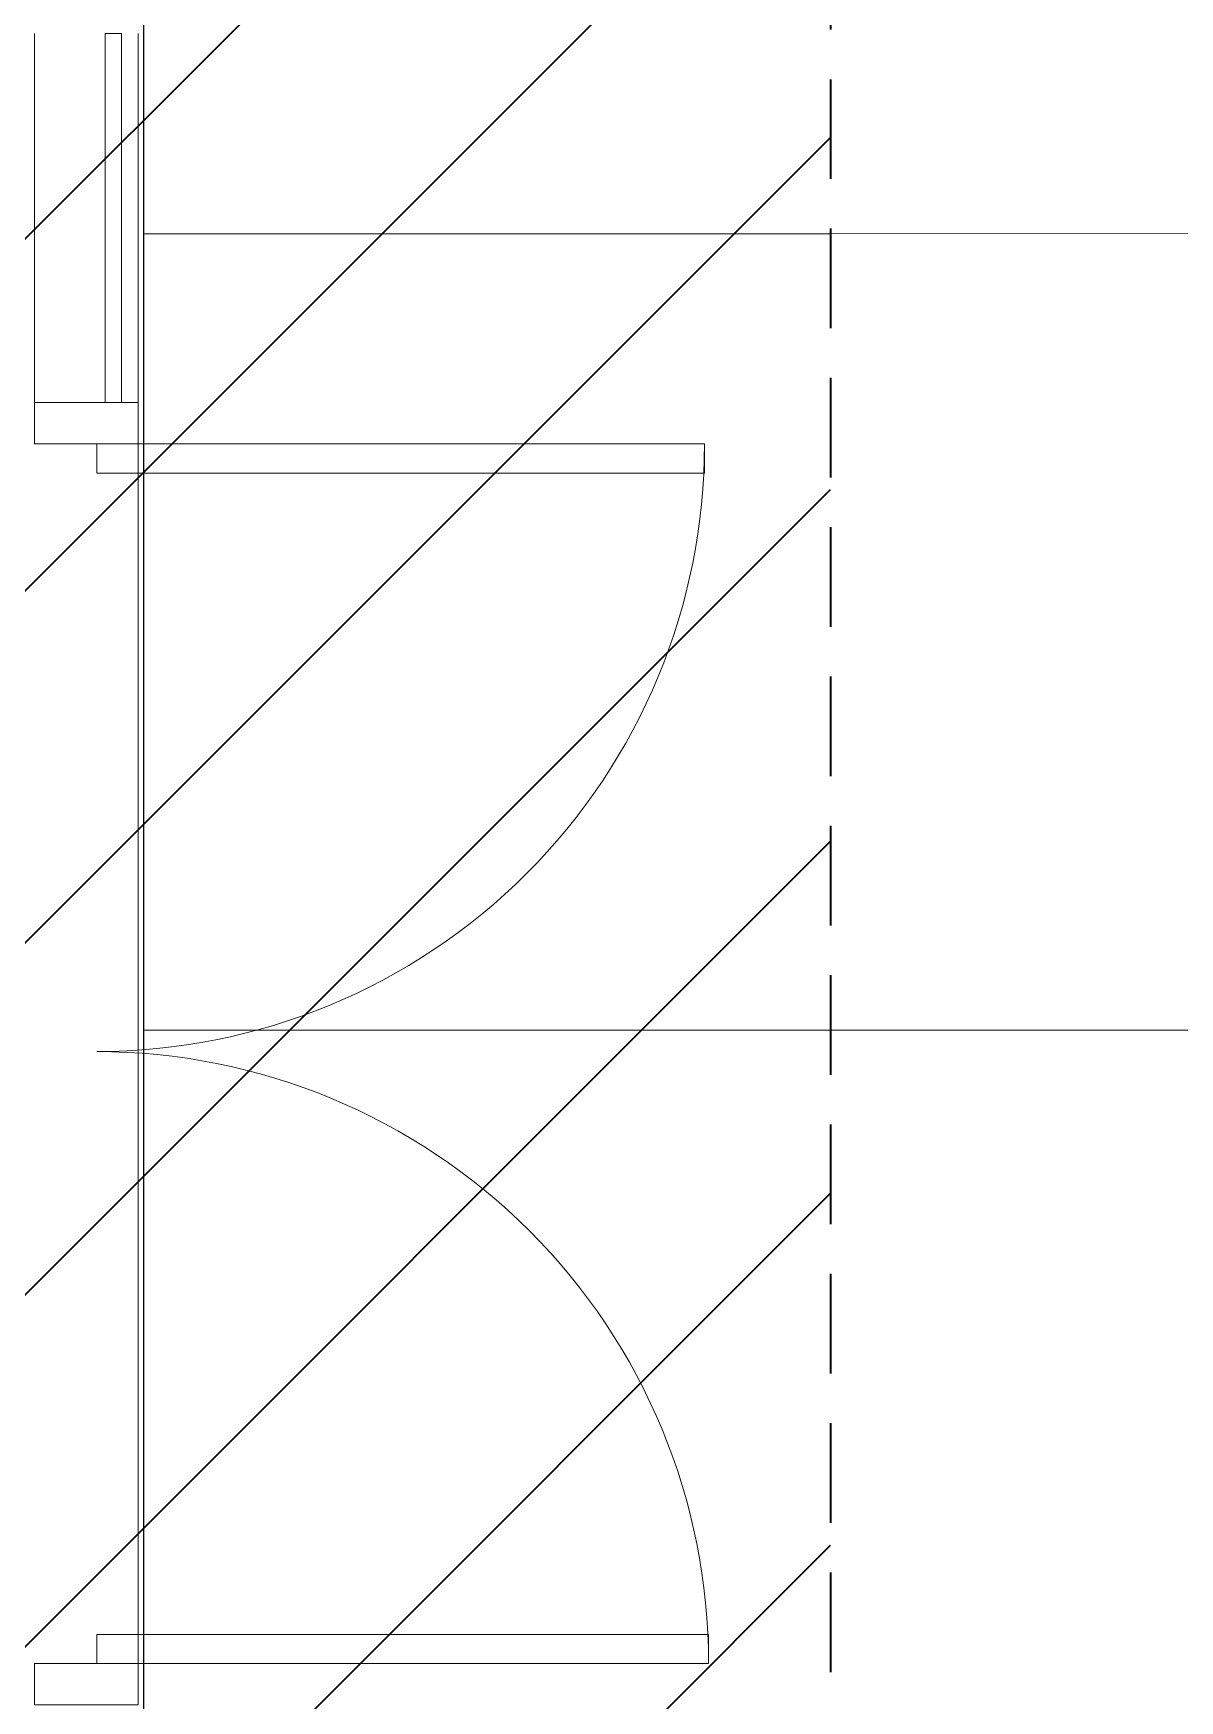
# Model space of a CAD drawing. Header units: inches. Extents: x 3268 to 7018, y 976 to 6708.
# Drawn here: x 6004.8 to 6073.9, y 2736.2 to 2836.6 of the extents above; entities that cross this region are included whole.
import ezdxf

# ---------------------------------------------------------------- set-up
doc = ezdxf.new("R2010")
doc.units = ezdxf.units.IN
doc.header["$MEASUREMENT"] = 0
doc.linetypes.add('IMPORT-DASHED _2_', pattern=[8.999999999999996, 5.999999999999998, -2.999999999999999])
for name, color, linetype, lineweight in [('A-DOOR', 31, 'Continuous', 9), ('A-FLOR', 192, 'Continuous', 9), ('A-GLAZ-CURT', 52, 'Continuous', 9), ('A-GLAZ-CWMG', 51, 'Continuous', 9), ('C-BLDG', 3, 'Continuous', 25), ('C-ESMT-STBK', 4, 'IMPORT-DASHED _2_', 35), ('L-PVMT-CONC-HATC', 252, 'Continuous', 15), ('site_dwg', 8, 'Continuous', 9)]:
    doc.layers.add(name, color=color, linetype=linetype, lineweight=lineweight)

# ---------------------------------------------------------------- blocks, each defined once
blk = doc.blocks.new('System Panel - GLA-01 - Insulated Glass - Clear-9995054-Overall Retail Plan Opt 2')
at = {"layer": 'A-GLAZ-CURT'}
for p, q in [((9.875000000000908, 1.999999999999545), (-12.37499999999727, 1.999999999999545)), ((-12.37499999999727, 1.999999999999545), (-12.37499999999727, 1.000000000000455)), ((9.875000000000908, 1.000000000000455), (9.875000000000908, 1.999999999999545)), ((-12.37499999999727, 1.000000000000455), (9.875000000000908, 1.000000000000455))]:
    blk.add_line(p, q, dxfattribs=at)
blk = doc.blocks.new('Rectangular Mullion - 2_5_ x 6_ rectangular-9994833-Overall Retail Plan Opt 2')
at = {"layer": 'A-GLAZ-CWMG'}
for p, q in [((-1.250000000000909, 3.250000000000454), (1.250000000000909, 3.250000000000454)), ((-1.250000000000909, -3), (-1.250000000000909, 3.250000000000454)), ((1.250000000000909, 3.250000000000454), (1.250000000000909, -3)), ((1.250000000000909, -3), (-1.250000000000909, -3))]:
    blk.add_line(p, q, dxfattribs=at)
blk = doc.blocks.new('Rectangular Mullion - 2_5_ x 6_ rectangular-7889387-Overall Retail Plan Opt 2')
at = {"layer": 'A-GLAZ-CWMG'}
for p, q in [((-1.250000000000909, 3.250000000000454), (1.250000000000909, 3.250000000000454)), ((-1.250000000000909, -3), (-1.250000000000909, 3.250000000000454)), ((1.250000000000909, 3.250000000000454), (1.250000000000909, -3)), ((1.250000000000909, -3), (-1.250000000000909, -3))]:
    blk.add_line(p, q, dxfattribs=at)
blk = doc.blocks.new('Rectangular Mullion - 2_5_ x 6_ rectangular-9994828-Overall Retail Plan Opt 2')
at = {"layer": 'A-GLAZ-CWMG'}
for p, q in [((6004.876172864579, 2814.398582565566), (6004.876172864579, 2836.648582565563)), ((6011.126172864579, 2814.398582565566), (6011.126172864579, 2836.648582565563))]:
    blk.add_line(p, q, dxfattribs=at)
blk = doc.blocks.new('Curtain Wall-Ext Dbl Door-Framed - SEE ELEV-9995110-Overall Retail Plan Opt 2')
at = {"layer": 'A-DOOR'}
for p, q in [((34.99999999999693, 37.37499999999721), (36.74999999999732, 37.37499999999721)), ((34.99999999999693, 0.4999999999997903), (34.99999999999693, 37.37499999999721)), ((36.74999999999716, 0.4999999999983222), (36.74999999999716, 37.37499999999721)), ((-34.99999999999702, 37.12499999999719), (-36.74999999999707, 37.12499999999719)), ((-36.74999999999702, 0.4999999999999902), (-36.74999999999702, 37.1249999999972)), ((-34.99999999999702, 0.4999999999999875), (-34.99999999999702, 37.12499999999719)), ((-34.99999999999702, 0.4999999999999875), (-36.74999999999708, 0.4999999999999875)), ((34.99999999999693, 0.4999999999997903), (36.7499999999972, 0.4999999999997903))]:
    blk.add_line(p, q, dxfattribs=at)
for centre, radius, start, end in [((36.74999999999734, 0.4999999999998756), 36.87499999999731, 89.99999999999984, 179.9999999999999), ((-36.74999999999708, 0.50000000000011), 36.62499999999712, 359.9999999999991, 90)]:
    blk.add_arc(centre, radius, start, end, dxfattribs=at)
blk = doc.blocks.new('site_dwg-12440225-Overall Retail Plan Opt 2')
at = {"layer": 'C-ESMT-STBK'}
h = blk.add_hatch(dxfattribs=at)
h.set_pattern_fill('FP_236', color=43, style=0, pattern_type=2)
h.set_pattern_definition([(41.19300000000002, (24349227.445, 9821790.73), (-9.878962955707756, 11.2874306606842), [])])
h.paths.add_polyline_path([(24340754.41764874, 9814238.256800799), (24341007.28369483, 9818038.207201697), (24340597.61508091, 9818336.289935663), (24339080.54507963, 9818175.041572), (24339041.04656363, 9818170.586227996), (24338991.68861391, 9818164.27902802), (24338951.70183868, 9818158.637384389), (24338912.96937073, 9818152.689061128), (24338874.36010189, 9818146.280125272), (24338835.87236292, 9818139.411975248), (24338797.50579851, 9818132.085986648), (24338766.50818425, 9818125.853604812), (24338766.89231019, 9818124.002092425), (24338807.18576453, 9818132.259389622), (24338846.06993594, 9818139.731584428), (24338885.04424, 9818146.727429258), (24338924.10287013, 9818153.245822722), (24338956.51865115, 9818158.316607647), (24338953.32382087, 9818110.342748318), (24338969.07279708, 9818112.710400388), (24339007.86497075, 9818118.055290567), (24339046.71994471, 9818122.92269113), (24339092.45343486, 9818128.037917001), (24340292.99008468, 9818255.650188034), (24340584.31472673, 9818286.605874758), (24340934.68922023, 9818031.666679043), (24340687.3560084, 9814314.861073798), (24339595.34670922, 9814726.863514047), (24339587.50957331, 9814715.68687136), (24338715.45843181, 9815327.180653278), (24338691.60180446, 9815293.158049863), (24339013.48739237, 9815068.288049085), (24339549.36884944, 9814692.907733086), (24340725.61240819, 9814249.124683892)])
h.paths.add_polyline_path([(24338722.46981283, 9815337.179779818), (24338763.80719084, 9815396.132170605), (24338658.92817304, 9815468.79891386), (24338617.74228099, 9815409.741564125), (24338722.19139668, 9815337.372683933)])
at = {"layer": 'C-BLDG', "color": 213, "flags": 128}
blk.add_lwpolyline([(24340789.56913204, 9815291.869663587), (24340790.4189605, 9815304.641421163), (24340791.6854041, 9815323.674333328), (24340785.20804506, 9815324.230611045), (24340793.64029088, 9815450.955713572)], dxfattribs=at)
at = {"layer": 'C-ESMT-STBK', "color": 43}
blk.add_line((24341007.27473861, 9818038.206394771), (24340754.40937513, 9814238.266251713), dxfattribs=at)
at = {"layer": 'L-PVMT-CONC-HATC', "color": 53}
for p, q in [((24340833.96548446, 9815433.66375611), (24340792.67251557, 9815436.411376473)), ((24340913.77872367, 9815428.353009822), (24340833.96548446, 9815433.66375611)), ((24340830.77839406, 9815385.769680748), (24340789.48565882, 9815388.517285563)), ((24340910.59186685, 9815380.458918916), (24340830.77839406, 9815385.769680748))]:
    blk.add_line(p, q, dxfattribs=at)

msp = doc.modelspace()

# ---------------------------------------------------------------- linework, layer by layer
at = {"layer": 'A-FLOR'}
msp.add_line((6011.126172864579, 2738.39858256557), (6011.126172864579, 2811.898582565562), dxfattribs=at)

# ---------------------------------------------------------------- block references
at = {"layer": 'A-DOOR', "rotation": 269.9999999999999}
msp.add_blockref('Curtain Wall-Ext Dbl Door-Framed - SEE ELEV-9995110-Overall Retail Plan Opt 2', (6008.126172864579, 2775.148582565566), dxfattribs=at)
at = {"layer": 'A-GLAZ-CURT', "rotation": 269.9999999999999}
msp.add_blockref('System Panel - GLA-01 - Insulated Glass - Clear-9995054-Overall Retail Plan Opt 2', (6008.126172864579, 2824.273582565564), dxfattribs=at)
at = {"layer": 'A-GLAZ-CWMG'}
msp.add_blockref('Rectangular Mullion - 2_5_ x 6_ rectangular-9994828-Overall Retail Plan Opt 2', (0, 0), dxfattribs=at)
at = {"layer": 'A-GLAZ-CWMG', "extrusion": (0, 0, -1), "rotation": 270.0000000000001}
for name, p in [('Rectangular Mullion - 2_5_ x 6_ rectangular-9994833-Overall Retail Plan Opt 2', (-6008.126172864579, 2813.148582565563)), ('Rectangular Mullion - 2_5_ x 6_ rectangular-7889387-Overall Retail Plan Opt 2', (-6008.126172864579, 2737.148582565569))]:
    msp.add_blockref(name, p, dxfattribs=at)
at = {"layer": 'site_dwg', "color": 53, "lineweight": 15, "rotation": 3.810000000000009}
msp.add_blockref('site_dwg-12440225-Overall Retail Plan Opt 2', (-23628768.691637, -11408316.78144797), dxfattribs=at)

doc.saveas('drawing.dxf')
